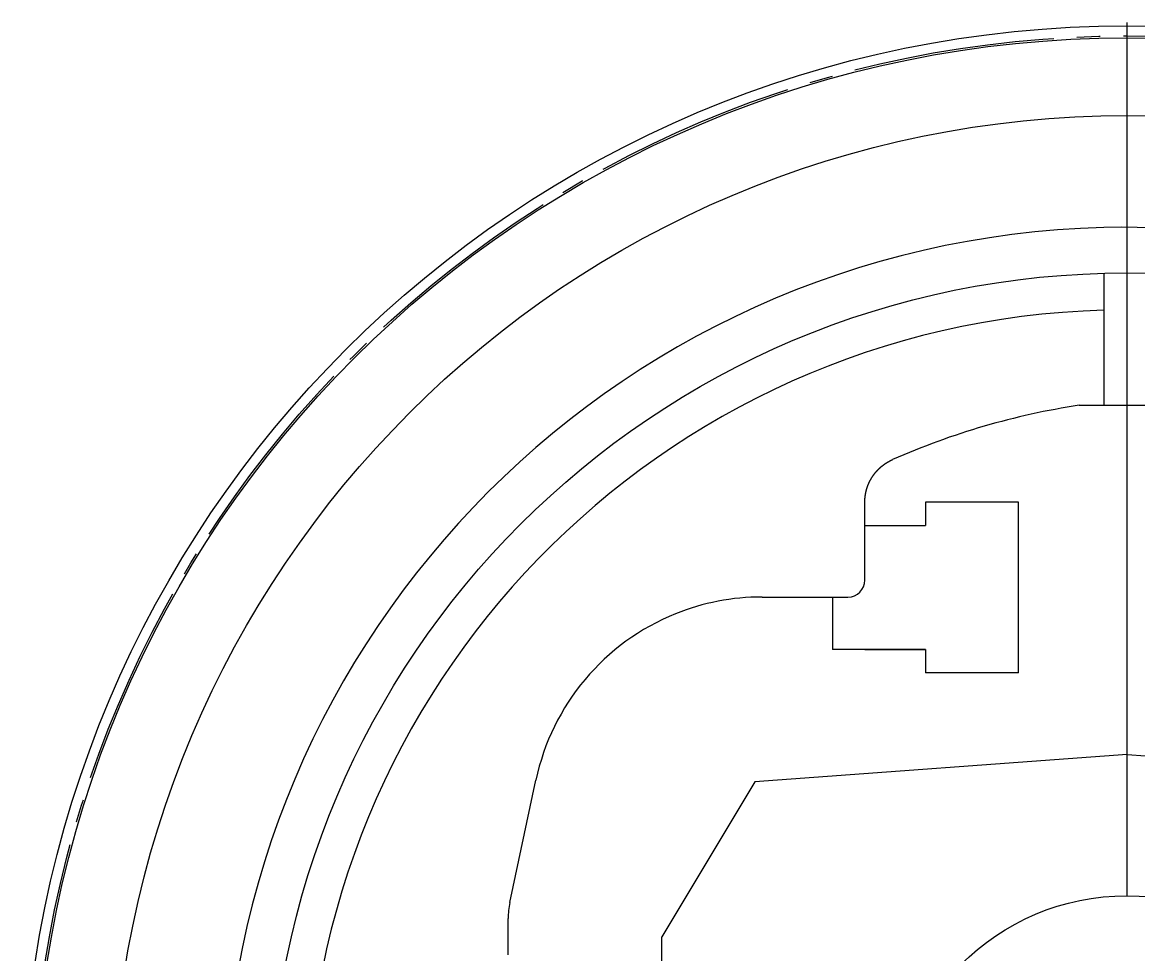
# Model space of a CAD drawing. Extents: x 16 to 365, y 6 to 252.
# Drawn here: x 29.5 to 101.5, y 191.5 to 251.6 of the extents above; entities that cross this region are included whole.
import ezdxf

# ---------------------------------------------------------------- set-up
doc = ezdxf.new("R2010")
doc.units = 0
doc.linetypes.add('CENTER', pattern=[17.5, 13, -1.5, 1.5, -1.5])
doc.layers.get('0').update_dxf_attribs({"linetype": 'CONTINUOUS'})
doc.layers.add('CENTER', color=1, linetype='CENTER')

msp = doc.modelspace()

# ---------------------------------------------------------------- linework, layer by layer
at = {"color": 7, "linetype": 'CONTINUOUS'}
for p, q in [((100.755, 195.281), (100.755, 251.605)), ((99.255, 235.427), (99.255, 226.924)), ((97.671, 226.909), (103.841, 226.909)), ((83.843, 215.631), (83.843, 220.661)), ((93.755, 220.661), (87.755, 220.661)), ((93.755, 220.661), (87.755, 220.661)), ((87.755, 220.661), (87.755, 219.154)), ((93.755, 209.648), (93.755, 220.661)), ((83.842, 219.154), (87.755, 219.154)), ((77.216, 214.544), (82.756, 214.544)), ((81.755, 214.544), (81.755, 211.154)), ((87.755, 211.154), (81.755, 211.154)), ((83.842, 211.154), (87.755, 211.154)), ((87.755, 211.154), (87.755, 209.648)), ((93.755, 209.648), (87.755, 209.648)), ((100.755, 204.381), (76.755, 202.631)), ((100.755, 204.381), (124.755, 202.631)), ((60.951, 194.837), (62.629, 202.732)), ((76.755, 202.631), (70.755, 192.631)), ((60.843, 191.478), (60.843, 193.816)), ((70.755, 167.631), (70.755, 192.631))]:
    msp.add_line(p, q, dxfattribs=at)
at = {"color": 7}
msp.add_polyline3d([(83.843, 220.661, 0), (83.843, 220.67, 0), (83.843, 220.679, 0), (83.843, 220.688, 0), (83.843, 220.697, 0), (83.844, 220.706, 0), (83.844, 220.715, 0), (83.844, 220.724, 0), (83.844, 220.733, 0), (83.844, 220.742, 0), (83.844, 220.751, 0), (83.845, 220.76, 0), (83.845, 220.769, 0), (83.846, 220.778, 0), (83.846, 220.787, 0), (83.846, 220.796, 0), (83.847, 220.805, 0), (83.847, 220.814, 0), (83.848, 220.823, 0), (83.848, 220.832, 0), (83.849, 220.841, 0), (83.849, 220.85, 0), (83.85, 220.859, 0), (83.85, 220.868, 0), (83.851, 220.877, 0), (83.852, 220.886, 0), (83.852, 220.895, 0), (83.853, 220.904, 0), (83.854, 220.914, 0), (83.855, 220.923, 0), (83.855, 220.932, 0), (83.856, 220.941, 0), (83.857, 220.95, 0), (83.858, 220.959, 0), (83.859, 220.968, 0), (83.86, 220.977, 0), (83.861, 220.986, 0), (83.862, 220.995, 0), (83.863, 221.004, 0), (83.864, 221.012, 0), (83.865, 221.021, 0), (83.866, 221.03, 0), (83.867, 221.039, 0), (83.868, 221.048, 0), (83.87, 221.057, 0), (83.871, 221.066, 0), (83.872, 221.075, 0), (83.873, 221.084, 0), (83.874, 221.093, 0), (83.876, 221.102, 0), (83.877, 221.111, 0), (83.879, 221.12, 0), (83.88, 221.129, 0), (83.881, 221.138, 0), (83.883, 221.147, 0), (83.884, 221.156, 0), (83.886, 221.165, 0), (83.887, 221.174, 0), (83.889, 221.182, 0), (83.891, 221.191, 0), (83.892, 221.2, 0), (83.894, 221.209, 0), (83.895, 221.218, 0), (83.897, 221.227, 0), (83.899, 221.236, 0), (83.901, 221.245, 0), (83.902, 221.254, 0), (83.904, 221.262, 0), (83.906, 221.271, 0), (83.908, 221.28, 0), (83.91, 221.289, 0), (83.912, 221.298, 0), (83.913, 221.307, 0), (83.915, 221.315, 0), (83.918, 221.324, 0), (83.919, 221.333, 0), (83.921, 221.342, 0), (83.924, 221.351, 0), (83.926, 221.359, 0), (83.928, 221.368, 0), (83.93, 221.377, 0), (83.932, 221.386, 0), (83.934, 221.395, 0), (83.937, 221.403, 0), (83.939, 221.412, 0), (83.941, 221.421, 0), (83.943, 221.43, 0), (83.946, 221.438, 0), (83.948, 221.447, 0), (83.951, 221.456, 0), (83.953, 221.465, 0), (83.955, 221.473, 0), (83.958, 221.482, 0), (83.96, 221.491, 0), (83.963, 221.499, 0), (83.965, 221.508, 0), (83.968, 221.517, 0), (83.971, 221.525, 0), (83.973, 221.534, 0), (83.976, 221.543, 0), (83.978, 221.551, 0), (83.981, 221.56, 0), (83.984, 221.569, 0), (83.987, 221.577, 0), (83.989, 221.586, 0), (83.992, 221.594, 0), (83.995, 221.603, 0), (83.998, 221.612, 0), (84.001, 221.62, 0), (84.004, 221.629, 0), (84.007, 221.637, 0), (84.009, 221.646, 0), (84.013, 221.654, 0), (84.016, 221.663, 0), (84.019, 221.671, 0), (84.022, 221.68, 0), (84.025, 221.688, 0), (84.028, 221.697, 0), (84.031, 221.705, 0), (84.034, 221.714, 0), (84.037, 221.722, 0), (84.04, 221.731, 0), (84.044, 221.739, 0), (84.047, 221.748, 0), (84.05, 221.756, 0), (84.054, 221.764, 0), (84.057, 221.773, 0), (84.06, 221.781, 0), (84.064, 221.79, 0), (84.067, 221.798, 0), (84.071, 221.806, 0), (84.074, 221.815, 0), (84.078, 221.823, 0), (84.081, 221.831, 0), (84.085, 221.84, 0), (84.088, 221.848, 0), (84.092, 221.856, 0), (84.095, 221.865, 0), (84.099, 221.873, 0), (84.103, 221.881, 0), (84.106, 221.889, 0), (84.11, 221.898, 0), (84.114, 221.906, 0), (84.118, 221.914, 0), (84.121, 221.922, 0), (84.125, 221.93, 0), (84.129, 221.939, 0), (84.133, 221.947, 0), (84.137, 221.955, 0), (84.141, 221.963, 0), (84.145, 221.971, 0), (84.149, 221.979, 0), (84.153, 221.988, 0), (84.157, 221.996, 0), (84.161, 222.004, 0), (84.165, 222.012, 0), (84.169, 222.02, 0), (84.173, 222.028, 0), (84.177, 222.036, 0), (84.181, 222.044, 0), (84.185, 222.052, 0), (84.19, 222.06, 0), (84.194, 222.068, 0), (84.198, 222.076, 0), (84.202, 222.084, 0), (84.207, 222.092, 0), (84.211, 222.1, 0), (84.215, 222.108, 0), (84.22, 222.116, 0), (84.224, 222.124, 0), (84.228, 222.131, 0), (84.233, 222.139, 0), (84.237, 222.147, 0), (84.242, 222.155, 0), (84.246, 222.163, 0), (84.251, 222.171, 0), (84.255, 222.179, 0), (84.26, 222.186, 0), (84.265, 222.194, 0), (84.269, 222.202, 0), (84.274, 222.21, 0), (84.279, 222.217, 0), (84.283, 222.225, 0), (84.288, 222.233, 0), (84.293, 222.24, 0), (84.298, 222.248, 0), (84.302, 222.256, 0), (84.307, 222.263, 0), (84.312, 222.271, 0), (84.317, 222.279, 0), (84.322, 222.286, 0), (84.327, 222.294, 0), (84.332, 222.302, 0), (84.337, 222.309, 0), (84.342, 222.317, 0), (84.347, 222.324, 0), (84.352, 222.332, 0), (84.357, 222.339, 0), (84.362, 222.347, 0), (84.367, 222.354, 0), (84.372, 222.362, 0), (84.377, 222.369, 0), (84.382, 222.376, 0), (84.388, 222.384, 0), (84.393, 222.391, 0), (84.398, 222.399, 0), (84.403, 222.406, 0), (84.409, 222.413, 0), (84.414, 222.421, 0), (84.419, 222.428, 0), (84.424, 222.435, 0), (84.43, 222.443, 0), (84.435, 222.45, 0), (84.441, 222.457, 0), (84.446, 222.464, 0), (84.451, 222.472, 0), (84.457, 222.479, 0), (84.462, 222.486, 0), (84.468, 222.493, 0), (84.474, 222.5, 0), (84.479, 222.507, 0), (84.485, 222.514, 0), (84.49, 222.522, 0), (84.496, 222.529, 0), (84.501, 222.536, 0), (84.507, 222.543, 0), (84.513, 222.55, 0), (84.519, 222.557, 0), (84.524, 222.564, 0), (84.53, 222.571, 0), (84.536, 222.578, 0), (84.542, 222.585, 0), (84.547, 222.592, 0), (84.553, 222.599, 0), (84.559, 222.605, 0), (84.565, 222.612, 0), (84.571, 222.619, 0), (84.577, 222.626, 0), (84.583, 222.633, 0), (84.589, 222.64, 0), (84.595, 222.646, 0), (84.601, 222.653, 0), (84.607, 222.66, 0), (84.613, 222.667, 0), (84.619, 222.673, 0), (84.625, 222.68, 0), (84.631, 222.687, 0), (84.637, 222.693, 0), (84.643, 222.7, 0), (84.649, 222.707, 0), (84.656, 222.713, 0), (84.662, 222.72, 0), (84.668, 222.726, 0), (84.674, 222.733, 0), (84.68, 222.74, 0), (84.687, 222.746, 0), (84.693, 222.753, 0), (84.699, 222.759, 0), (84.706, 222.765, 0), (84.712, 222.772, 0), (84.718, 222.778, 0), (84.725, 222.785, 0), (84.731, 222.791, 0), (84.738, 222.797, 0), (84.744, 222.804, 0), (84.751, 222.81, 0), (84.757, 222.816, 0), (84.763, 222.823, 0), (84.77, 222.829, 0), (84.777, 222.835, 0), (84.783, 222.841, 0), (84.79, 222.848, 0), (84.796, 222.854, 0), (84.803, 222.86, 0), (84.81, 222.866, 0), (84.816, 222.872, 0), (84.823, 222.878, 0), (84.83, 222.884, 0), (84.836, 222.89, 0), (84.843, 222.896, 0), (84.85, 222.902, 0), (84.857, 222.908, 0), (84.863, 222.914, 0), (84.87, 222.92, 0), (84.877, 222.926, 0), (84.884, 222.932, 0), (84.891, 222.938, 0), (84.898, 222.944, 0), (84.904, 222.95, 0), (84.911, 222.956, 0), (84.918, 222.962, 0), (84.925, 222.967, 0), (84.932, 222.973, 0), (84.939, 222.979, 0), (84.946, 222.985, 0), (84.953, 222.99, 0), (84.96, 222.996, 0), (84.967, 223.002, 0), (84.974, 223.007, 0), (84.981, 223.013, 0), (84.989, 223.018, 0), (84.996, 223.024, 0), (85.003, 223.03, 0), (85.01, 223.035, 0), (85.017, 223.041, 0), (85.024, 223.046, 0), (85.031, 223.052, 0), (85.039, 223.057, 0), (85.046, 223.062, 0), (85.053, 223.068, 0), (85.06, 223.073, 0), (85.068, 223.079, 0), (85.075, 223.084, 0), (85.082, 223.089, 0), (85.09, 223.095, 0), (85.097, 223.1, 0), (85.104, 223.105, 0), (85.112, 223.11, 0), (85.119, 223.116, 0), (85.126, 223.121, 0), (85.134, 223.126, 0), (85.141, 223.131, 0), (85.149, 223.136, 0), (85.156, 223.141, 0), (85.164, 223.146, 0), (85.171, 223.151, 0), (85.179, 223.156, 0), (85.186, 223.161, 0), (85.194, 223.166, 0), (85.201, 223.171, 0), (85.209, 223.176, 0), (85.217, 223.181, 0), (85.224, 223.186, 0), (85.232, 223.191, 0), (85.24, 223.196, 0), (85.247, 223.201, 0), (85.255, 223.205, 0), (85.263, 223.21, 0), (85.27, 223.215, 0), (85.278, 223.22, 0), (85.286, 223.224, 0), (85.293, 223.229, 0), (85.301, 223.234, 0), (85.309, 223.238, 0), (85.317, 223.243, 0), (85.325, 223.248, 0), (85.332, 223.252, 0), (85.34, 223.257, 0), (85.348, 223.261, 0), (85.356, 223.266, 0), (85.364, 223.27, 0), (85.371, 223.275, 0), (85.379, 223.279, 0), (85.387, 223.283, 0), (85.395, 223.288, 0), (85.403, 223.292, 0), (85.411, 223.297, 0), (85.419, 223.301, 0), (85.427, 223.305, 0), (85.435, 223.309, 0), (85.443, 223.314, 0), (85.451, 223.318, 0), (85.459, 223.322, 0), (85.467, 223.326, 0), (85.475, 223.33, 0), (85.483, 223.334, 0), (85.491, 223.338, 0), (85.499, 223.343, 0), (85.507, 223.347, 0), (85.516, 223.351, 0), (85.524, 223.355, 0), (85.532, 223.359, 0), (85.54, 223.362, 0), (85.548, 223.366, 0), (85.556, 223.37, 0), (85.564, 223.374, 0), (85.573, 223.378, 0), (85.581, 223.382, 0), (85.589, 223.386, 0), (85.597, 223.389, 0), (85.605, 223.393, 0), (85.614, 223.397, 0), (85.622, 223.4, 0), (85.63, 223.404, 0)], dxfattribs=at)
at = {"color": 7, "linetype": 'CONTINUOUS'}
for radius in [71.25, 70.475, 65.457, 55.316, 15.15]:
    msp.add_circle((100.756, 180.131), radius, dxfattribs=at)
for centre, radius, start, end in [((100.755, 180.131), 58.257, 90, 270), ((100.543, 180.131), 58.257, 269.88792, 90.11208), ((100.755, 180.131), 52.93, 91.62395, 268.37605), ((104.756, 180.131), 47.311, 98.61291, 113.8448), ((82.756, 215.631), 1.087, 270, 0), ((77.216, 199.631), 14.913, 90, 111.94663), ((77.216, 199.631), 14.913, 111.94663, 168), ((65.756, 193.816), 4.913, 168, 180)]:
    msp.add_arc(centre, radius, start, end, dxfattribs=at)
at = {"layer": 'CENTER'}
msp.add_circle((100.755, 180.131), 70.6, dxfattribs=at)

doc.saveas('drawing.dxf')
